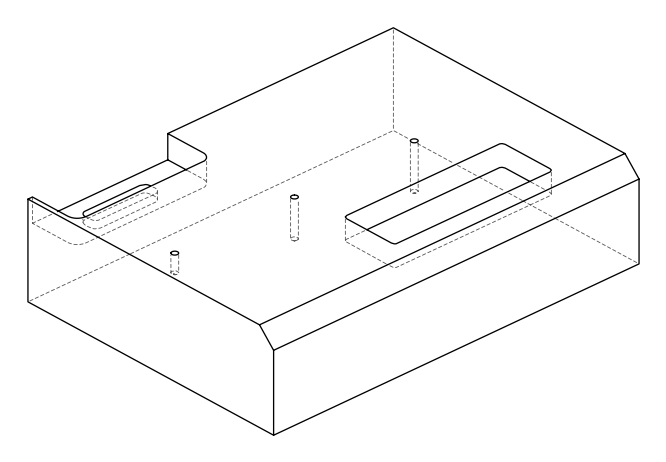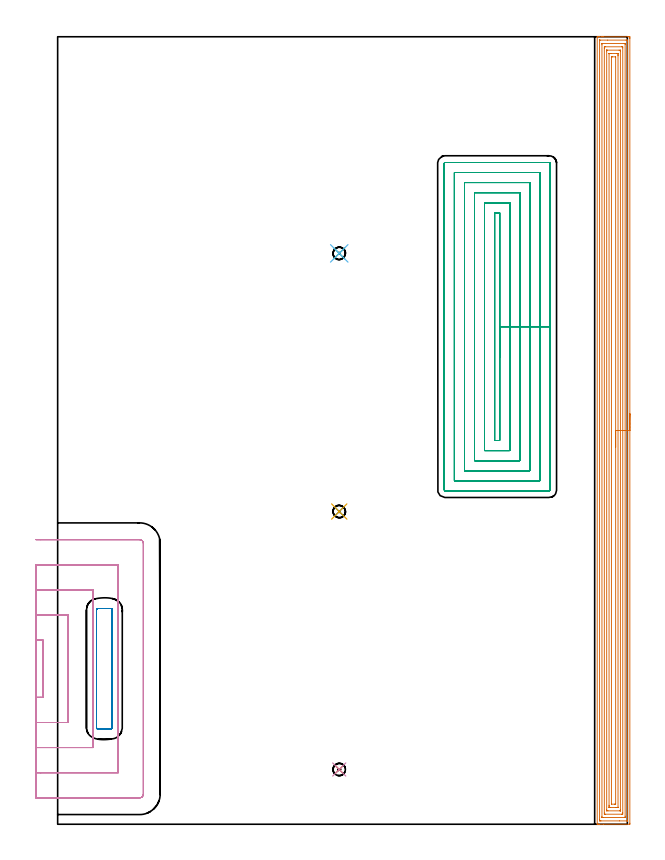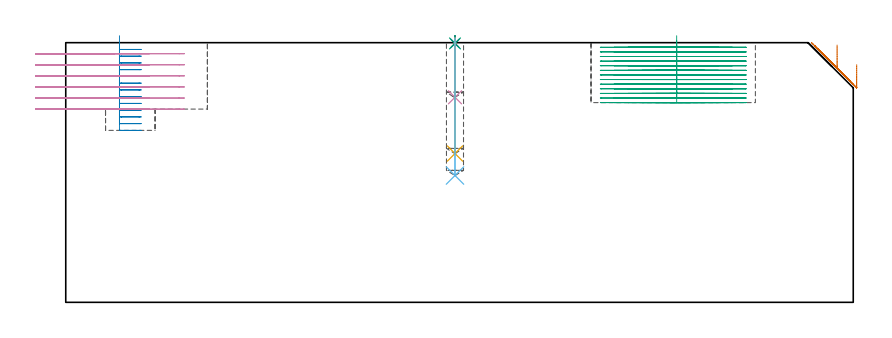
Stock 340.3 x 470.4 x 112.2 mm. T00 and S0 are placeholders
(PLAN: 10 operations, 5 tool changes, 115.9 min)
(1 SPOT_DRILL | STEP1POCKET | NXT0321_9005460120000 | 0.03 min | 0 mm3)
(2 SPOT_DRILL_1 | STEP1POCKET_1 | NXT0321_9005460120000 | 0.03 min | 0 mm3)
(3 SPOT_DRILL_2 | STEP1POCKET_2 | NXT0321_9005460120000 | 0.03 min | 0 mm3)
(4 DRILL_BLIND_HOLE_INTO_CENTER | STEP1POCKET | UGT0301_194 | 0.1 min | 942 mm3)
(5 DRILL_BLIND_HOLE_INTO_CENTER_1 | STEP1POCKET_1 | UGT0301_194 | 0.2 min | 1971 mm3)
(6 DRILL_BLIND_HOLE_INTO_CENTER_2 | STEP1POCKET_2 | UGT0301_194 | 0.24 min | 2375 mm3)
(7 AREA_MILL | FG_CHAMFER_SURFACE | UGT0205_001 | 26.72 min | 89427 mm3)
(8 MILL_RECTANGULAR_POCKET | POCKET_RECTANGULAR_STRAIGHT | NXT0201_011 | Follow Part, ap 3, ae 75% | 5.44 min | 66593 mm3)
(9 MILL_RECTANGULAR_POCKET_1 | POCKET_RECTANGULAR_STRAIGHT_1 | NXT0201_009 | Follow Part, ap 2, ae 75% | 63.96 min | 374999 mm3)
(10 MILL_SLOT | SLOT_PARTIAL_RECTANGULAR | UGT0201_136 | Follow Part, ap 5, ae 75% | 19.19 min | 253728 mm3)
(TOOL NXT0321_9005460120000 | NC Spot Drill, 142deg, 12mm, Carbide, Uncoated | D12 PA142 FL30 Z2)
(TOOL UGT0301_194 | Twist Drill 7.4 mm | D7.4 PA118 FL66 Z2)
(TOOL UGT0205_001 | Chamfer Mill 20 x 3 x 45 deg. | D20 FL50 Z2)
(TOOL NXT0201_011 | ENDMILL 12mm [2P460-1200-NA 1630] | D12 FL38 Z6)
(TOOL NXT0201_009 | ENDMILL 8mm [2P460-0800-NA 1630] | D8 FL26 Z6)
(TOOL UGT0201_136 | Carbide End Mill 20.0 | D20 FL30 Z4)
(OP 1 SPOT_DRILL)
G17 G21 G94 G90
T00 M6
G54
G17 G0 G90 X168.2 Y32.7 S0 M3
G43 Z122.2 H0
G94 G81 G98 Z111.881 F250. R115.2
G80
M5
M2
(OP 2 SPOT_DRILL_1)
G17 G21 G94 G90
T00 M6
G54
G17 G0 G90 X168.2 Y186.8 S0 M3
G43 Z122.2 H0
G94 G81 G98 Z111.881 F250. R115.2
G80
M5
M2
(OP 3 SPOT_DRILL_2)
G17 G21 G94 G90
T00 M6
G54
G17 G0 G90 X168.2 Y341. S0 M3
G43 Z122.2 H0
G94 G81 G98 Z111.881 F250. R115.2
G80
M5
M2
(OP 4 DRILL_BLIND_HOLE_INTO_CENTER)
G17 G21 G94 G90
T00 M6
G54
G17 G0 G90 X168.2 Y32.7 S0 M3
G43 Z122.2 H0
G94 G81 G98 Z88.6 F250. R114.2
G80
M5
M2
(OP 5 DRILL_BLIND_HOLE_INTO_CENTER_1)
G17 G21 G94 G90
T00 M6
G54
G17 G0 G90 X168.2 Y186.8 S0 M3
G43 Z122.2 H0
G94 G81 G98 Z64.3 F250. R114.2
G80
M5
M2
(OP 6 DRILL_BLIND_HOLE_INTO_CENTER_2)
G17 G21 G94 G90
T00 M6
G54
G17 G0 G90 X168.2 Y341. S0 M3
G43 Z122.2 H0
G94 G81 G98 Z54.8 F250. R114.2
G80
M5
M2
(OP 7 AREA_MILL)
G17 G21 G94 G90
T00 M6
G54
G17 G0 G90 X341.8 Y245.2 S1061 M3
G43 Z122.2 H0
Z102.7
G94 G1 Y245.162 Z101.828 F250.
Y245.048 Z100.963
Y244.859 Z100.112
Y244.597 Z99.28
Y244.263 Z98.474
Y243.86 Z97.7
Y243.392 Z96.964
Y242.86 Z96.272
Y242.271 Z95.629
Y241.628 Z95.04
Y240.936 Z94.508
Y240.2 Z94.04
Y239.426 Z93.637
Y238.62 Z93.303
Y237.788 Z93.041
Y236.936 Z92.852
Y236.072 Z92.738
Y235.2 Z92.7
Y0.622
X341.796 Y0.206 Z92.702
X341.792 Y0.01 Z92.706
X341.592 Y0. Z92.905
X326.041 Z108.455
X323.659 Z110.835
X322.967 Z111.533
X322.673 Z111.826
X322.314 Z112.177
X322.303 Y0.007 Z112.188
X322.3 Y0.175 Z112.2
Y470.225
X322.303 Y470.393 Z112.188
X322.314 Y470.4 Z112.177
X322.673 Z111.826
X322.967 Z111.532
X323.659 Z110.835
X324.889 Z109.608
X325.426 Z109.069
X326.041 Z108.455
X340.709 Z93.788
X341.324 Y470.395 Z93.174
X341.792 Y470.391 Z92.706
X341.795 Y470.255 Z92.703
X341.799 Y469.778 Z92.701
X341.8 Y469.296 Z92.7
Y235.2
X340.386 Z94.114
X340.385 Y2.095 Z94.115
X340.384 Y2.043 Z94.116
X340.382 Y2.018 Z94.118
X340.38 Y2.012 Z94.12
X340.366 Y2.01 Z94.134
X339.96 Y2.001 Z94.54
X335.546 Y2. Z98.954
X324.543 Y2.001 Z109.957
X324.061 Y2.003 Z110.439
X323.828 Y2.01 Z110.672
X323.721 Y2.023 Z110.779
X323.715 Y2.353 Z110.785
Y2.409
Y468.305
X323.716 Y468.357 Z110.784
X323.718 Y468.382 Z110.782
X323.72 Y468.388 Z110.78
X323.735 Y468.39 Z110.765
X324.14 Y468.398 Z110.36
X328.554 Y468.4 Z105.946
X339.557 Y468.399 Z94.943
X340.039 Y468.397 Z94.461
X340.272 Y468.39 Z94.228
X340.379 Y468.377 Z94.121
X340.385 Y468.047 Z94.115
Y467.991
X340.386 Y235.2 Z94.114
X338.972 Z95.528
X338.971 Y4.79 Z95.529
X338.969 Y4.196 Z95.531
X338.966 Y4.047 Z95.534
X338.965 Y4.017 Z95.535
X338.932 Y4.01 Z95.568
X338.865 Y4.003 Z95.635
X338.674 Y4.001 Z95.826
X325.619 Z108.881
X325.426 Y4.005 Z109.074
X325.232 Y4.01 Z109.268
X325.135 Y4.025 Z109.365
X325.132 Y4.096 Z109.368
X325.131 Y4.196 Z109.369
X325.129 Y4.497 Z109.371
Y465.611
X325.131 Y466.204 Z109.369
X325.134 Y466.353 Z109.366
X325.135 Y466.383 Z109.365
X325.168 Y466.39 Z109.332
X325.235 Y466.397 Z109.265
X325.426 Y466.399 Z109.074
X338.481 Z96.019
X338.674 Y466.395 Z95.826
X338.868 Y466.39 Z95.632
X338.965 Y466.375 Z95.535
X338.968 Y466.303 Z95.532
X338.97 Y466.204 Z95.53
X338.971 Y465.903 Z95.529
X338.972 Y235.2 Z95.528
X337.557 Z96.943
Y6.877
X337.554 Y6.223 Z96.946
X337.55 Y6.011 Z96.95
X337.341 Y6.006 Z97.159
X336.908 Y6. Z97.592
X327.176 Z107.324
X326.756 Y6.005 Z107.744
X326.553 Y6.01 Z107.947
X326.549 Y6.127 Z107.951
X326.543 Y6.64 Z107.957
Y463.523
X326.546 Y464.177 Z107.954
X326.55 Y464.389 Z107.95
X326.759 Y464.394 Z107.741
X327.192 Y464.4 Z107.308
X336.924 Z97.576
X337.344 Y464.395 Z97.156
X337.547 Y464.39 Z96.953
X337.551 Y464.273 Z96.949
X337.557 Y463.76 Z96.943
Y235.2
X336.143 Z98.357
Y8.425
X336.14 Y8.185 Z98.36
X336.136 Y8.026 Z98.364
X336.132 Y8.008 Z98.368
X336.126 Y8.005 Z98.374
X336.107 Y8.002 Z98.393
X336.025 Y8. Z98.475
X335.798 Z98.702
X328.732 Z105.768
X328.076 Y8.007 Z106.424
X327.983 Y8.01 Z106.517
X327.964 Y8.023 Z106.536
X327.961 Y8.144 Z106.539
X327.958 Y8.304 Z106.542
X327.957 Y8.785 Z106.543
Y461.976
X327.96 Y462.216 Z106.54
X327.964 Y462.374 Z106.536
X327.968 Y462.392 Z106.532
X327.974 Y462.395 Z106.526
X327.993 Y462.398 Z106.507
X328.076 Y462.4 Z106.424
X328.302 Z106.198
X335.368 Z99.132
X336.025 Y462.393 Z98.475
X336.117 Y462.39 Z98.383
X336.136 Y462.377 Z98.364
X336.14 Y462.256 Z98.36
X336.142 Y462.096 Z98.358
X336.143 Y461.855 Z98.357
Y461.735
Y235.2
X334.729 Z99.771
X334.728 Y10.214 Z99.772
X334.727 Y10.095 Z99.773
X334.724 Y10.036 Z99.776
X334.722 Y10.014 Z99.778
X334.697 Y10.008 Z99.803
X334.258 Y10.003 Z100.242
X333.821 Y10. Z100.679
X333.375 Z101.125
X330.289 Z104.212
X329.842 Y10.001 Z104.658
X329.401 Y10.004 Z105.099
X329.379 Y10.01 Z105.121
X329.376 Y10.029 Z105.124
X329.373 Y10.452 Z105.127
X329.371 Y10.928 Z105.129
Y11.345
X329.372 Y460.186 Z105.128
X329.373 Y460.305 Z105.127
X329.376 Y460.364 Z105.124
X329.378 Y460.386 Z105.122
X329.403 Y460.392 Z105.097
X329.842 Y460.397 Z104.658
X330.279 Y460.4 Z104.221
X330.725 Z103.775
X333.812 Z100.688
X334.258 Y460.399 Z100.242
X334.699 Y460.396 Z99.801
X334.721 Y460.39 Z99.779
X334.724 Y460.371 Z99.776
X334.727 Y459.948 Z99.773
X334.729 Y459.472 Z99.771
Y459.054
Y235.2
X333.315 Z101.185
X333.314 Y12.239 Z101.186
X333.31 Y12.032 Z101.19
X333.309 Y12.014 Z101.191
X333.248 Y12.009 Z101.252
X333.122 Y12.003 Z101.378
X332.964 Y12.001 Z101.536
X332.728 Y12. Z101.772
X330.961 Z103.539
X330.856 Y12.001 Z103.644
X330.829 Y12.004 Z103.671
X330.804 Y12.01 Z103.696
X330.792 Y12.019 Z103.708
X330.79 Y12.046 Z103.71
X330.786 Y12.178 Z103.714
Y458.161
X330.79 Y458.368 Z103.71
X330.791 Y458.386 Z103.709
X330.853 Y458.391 Z103.647
X330.978 Y458.397 Z103.522
X331.136 Y458.399 Z103.364
X331.372 Y458.4 Z103.128
X333.244 Y458.399 Z101.256
X333.271 Y458.396 Z101.229
X333.296 Y458.39 Z101.204
X333.308 Y458.381 Z101.192
X333.31 Y458.354 Z101.19
X333.314 Y458.222 Z101.186
X333.315 Y235.2 Z101.185
Y234.328 Z101.223
Y233.464 Z101.337
Y232.612 Z101.526
Y231.78 Z101.788
Y230.974 Z102.122
Y230.2 Z102.525
Y229.464 Z102.994
Y228.772 Z103.525
Y228.129 Z104.114
Y227.54 Z104.757
Y227.008 Z105.449
Y226.54 Z106.185
Y226.137 Z106.959
Y225.803 Z107.765
Y225.541 Z108.597
Y225.352 Z109.449
Y225.238 Z110.314
Y225.2 Z111.185
G0 Z122.2
M5
M2
(OP 8 MILL_RECTANGULAR_POCKET)
G17 G21 G94 G90
T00 M6
G54
G17 G0 G90 X23.2 Y114.976 S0 M3
G43 Z122.2 H1
Z115.2
G94 G1 Y92.9 Z109.285 F250.
Y57.8 F500.
G3 X24.1 Y56.9 R0.9
G1 X31.7
G3 X32.6 Y57.8 R0.9
G1 Y128.
G3 X31.7 Y128.9 R0.9
G1 X24.1
G3 X23.2 Y128. R0.9
G1 Y92.9
Y91.9
G0 Y114.976 Z112.285
G1 Y92.9 Z106.369 F250.
Y57.8 F500.
G3 X24.1 Y56.9 R0.9
G1 X31.7
G3 X32.6 Y57.8 R0.9
G1 Y128.
G3 X31.7 Y128.9 R0.9
G1 X24.1
G3 X23.2 Y128. R0.9
G1 Y92.9
Y91.9
G0 Y114.976 Z109.369
G1 Y92.9 Z103.454 F250.
Y57.8 F500.
G3 X24.1 Y56.9 R0.9
G1 X31.7
G3 X32.6 Y57.8 R0.9
G1 Y128.
G3 X31.7 Y128.9 R0.9
G1 X24.1
G3 X23.2 Y128. R0.9
G1 Y92.9
Y91.9
G0 Y114.976 Z106.454
G1 Y92.9 Z100.538 F250.
Y57.8 F500.
G3 X24.1 Y56.9 R0.9
G1 X31.7
G3 X32.6 Y57.8 R0.9
G1 Y128.
G3 X31.7 Y128.9 R0.9
G1 X24.1
G3 X23.2 Y128. R0.9
G1 Y92.9
Y91.9
G0 Y114.976 Z103.538
G1 Y92.9 Z97.623 F250.
Y57.8 F500.
G3 X24.1 Y56.9 R0.9
G1 X31.7
G3 X32.6 Y57.8 R0.9
G1 Y128.
G3 X31.7 Y128.9 R0.9
G1 X24.1
G3 X23.2 Y128. R0.9
G1 Y92.9
Y91.9
G0 Y114.976 Z100.623
G1 Y92.9 Z94.708 F250.
Y57.8 F500.
G3 X24.1 Y56.9 R0.9
G1 X31.7
G3 X32.6 Y57.8 R0.9
G1 Y128.
G3 X31.7 Y128.9 R0.9
G1 X24.1
G3 X23.2 Y128. R0.9
G1 Y92.9
Y91.9
G0 Y114.976 Z97.708
G1 Y92.9 Z91.792 F250.
Y57.8 F500.
G3 X24.1 Y56.9 R0.9
G1 X31.7
G3 X32.6 Y57.8 R0.9
G1 Y128.
G3 X31.7 Y128.9 R0.9
G1 X24.1
G3 X23.2 Y128. R0.9
G1 Y92.9
Y91.9
G0 Y114.976 Z94.792
G1 Y92.9 Z88.877 F250.
Y57.8 F500.
G3 X24.1 Y56.9 R0.9
G1 X31.7
G3 X32.6 Y57.8 R0.9
G1 Y128.
G3 X31.7 Y128.9 R0.9
G1 X24.1
G3 X23.2 Y128. R0.9
G1 Y92.9
Y91.9
G0 Y114.976 Z91.877
G1 Y92.9 Z85.962 F250.
Y57.8 F500.
G3 X24.1 Y56.9 R0.9
G1 X31.7
G3 X32.6 Y57.8 R0.9
G1 Y128.
G3 X31.7 Y128.9 R0.9
G1 X24.1
G3 X23.2 Y128. R0.9
G1 Y92.9
Y91.9
G0 Y114.976 Z88.962
G1 Y92.9 Z83.046 F250.
Y57.8 F500.
G3 X24.1 Y56.9 R0.9
G1 X31.7
G3 X32.6 Y57.8 R0.9
G1 Y128.
G3 X31.7 Y128.9 R0.9
G1 X24.1
G3 X23.2 Y128. R0.9
G1 Y92.9
Y91.9
G0 Y114.976 Z86.046
G1 Y92.9 Z80.131 F250.
Y57.8 F500.
G3 X24.1 Y56.9 R0.9
G1 X31.7
G3 X32.6 Y57.8 R0.9
G1 Y128.
G3 X31.7 Y128.9 R0.9
G1 X24.1
G3 X23.2 Y128. R0.9
G1 Y92.9
Y91.9
G0 Y114.976 Z83.131
G1 Y92.9 Z77.215 F250.
Y57.8 F500.
G3 X24.1 Y56.9 R0.9
G1 X31.7
G3 X32.6 Y57.8 R0.9
G1 Y128.
G3 X31.7 Y128.9 R0.9
G1 X24.1
G3 X23.2 Y128. R0.9
G1 Y92.9
Y91.9
G0 Y114.976 Z80.215
G1 Y92.9 Z74.3 F250.
Y57.8 F500.
G3 X24.1 Y56.9 R0.9
G1 X31.7
G3 X32.6 Y57.8 R0.9
G1 Y128.
G3 X31.7 Y128.9 R0.9
G1 X24.1
G3 X23.2 Y128. R0.9
G1 Y92.9
Y91.9
G0 Z122.2
M5
M2
(OP 9 MILL_RECTANGULAR_POCKET_1)
G17 G21 G94 G90
T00 M6
G54
G17 G0 G90 X264. Y278.618 S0 M3
G43 Z122.2 H1
Z115.2
G94 G1 Y297.25 Z110.208 F250.
Y365.3 F500.
X261.
Y229.2
X264.
Y297.25
X270.
Y371.3
X255.
Y223.2
X270.
Y297.25
X276.
Y377.3
X249.
Y217.2
X276.
Y297.25
X282.
Y383.3
X243.
Y211.2
X282.
Y297.25
X288.
Y389.3
X237.
Y205.2
X288.
Y297.25
X294.
Y394.9
G3 X293.6 Y395.3 R0.4
G1 X231.4
G3 X231. Y394.9 R0.4
G1 Y199.6
G3 X231.4 Y199.2 R0.4
G1 X293.6
G3 X294. Y199.6 R0.4
G1 Y297.25
Y298.25
G0 X264. Y278.618 Z113.208
G1 Y297.25 Z108.215 F250.
Y365.3 F500.
X261.
Y229.2
X264.
Y297.25
X270.
Y371.3
X255.
Y223.2
X270.
Y297.25
X276.
Y377.3
X249.
Y217.2
X276.
Y297.25
X282.
Y383.3
X243.
Y211.2
X282.
Y297.25
X288.
Y389.3
X237.
Y205.2
X288.
Y297.25
X294.
Y394.9
G3 X293.6 Y395.3 R0.4
G1 X231.4
G3 X231. Y394.9 R0.4
G1 Y199.6
G3 X231.4 Y199.2 R0.4
G1 X293.6
G3 X294. Y199.6 R0.4
G1 Y297.25
Y298.25
G0 X264. Y278.618 Z111.215
G1 Y297.25 Z106.223 F250.
Y365.3 F500.
X261.
Y229.2
X264.
Y297.25
X270.
Y371.3
X255.
Y223.2
X270.
Y297.25
X276.
Y377.3
X249.
Y217.2
X276.
Y297.25
X282.
Y383.3
X243.
Y211.2
X282.
Y297.25
X288.
Y389.3
X237.
Y205.2
X288.
Y297.25
X294.
Y394.9
G3 X293.6 Y395.3 R0.4
G1 X231.4
G3 X231. Y394.9 R0.4
G1 Y199.6
G3 X231.4 Y199.2 R0.4
G1 X293.6
G3 X294. Y199.6 R0.4
G1 Y297.25
Y298.25
G0 X264. Y278.618 Z109.223
G1 Y297.25 Z104.231 F250.
Y365.3 F500.
X261.
Y229.2
X264.
Y297.25
X270.
Y371.3
X255.
Y223.2
X270.
Y297.25
X276.
Y377.3
X249.
Y217.2
X276.
Y297.25
X282.
Y383.3
X243.
Y211.2
X282.
Y297.25
X288.
Y389.3
X237.
Y205.2
X288.
Y297.25
X294.
Y394.9
G3 X293.6 Y395.3 R0.4
G1 X231.4
G3 X231. Y394.9 R0.4
G1 Y199.6
G3 X231.4 Y199.2 R0.4
G1 X293.6
G3 X294. Y199.6 R0.4
G1 Y297.25
Y298.25
G0 X264. Y278.618 Z107.231
G1 Y297.25 Z102.238 F250.
Y365.3 F500.
X261.
Y229.2
X264.
Y297.25
X270.
Y371.3
X255.
Y223.2
X270.
Y297.25
X276.
Y377.3
X249.
Y217.2
X276.
Y297.25
X282.
Y383.3
X243.
Y211.2
X282.
Y297.25
X288.
Y389.3
X237.
Y205.2
X288.
Y297.25
X294.
Y394.9
G3 X293.6 Y395.3 R0.4
G1 X231.4
G3 X231. Y394.9 R0.4
G1 Y199.6
G3 X231.4 Y199.2 R0.4
G1 X293.6
G3 X294. Y199.6 R0.4
G1 Y297.25
Y298.25
G0 X264. Y278.618 Z105.238
G1 Y297.25 Z100.246 F250.
Y365.3 F500.
X261.
Y229.2
X264.
Y297.25
X270.
Y371.3
X255.
Y223.2
X270.
Y297.25
X276.
Y377.3
X249.
Y217.2
X276.
Y297.25
X282.
Y383.3
X243.
Y211.2
X282.
Y297.25
X288.
Y389.3
X237.
Y205.2
X288.
Y297.25
X294.
Y394.9
G3 X293.6 Y395.3 R0.4
G1 X231.4
G3 X231. Y394.9 R0.4
G1 Y199.6
G3 X231.4 Y199.2 R0.4
G1 X293.6
G3 X294. Y199.6 R0.4
G1 Y297.25
Y298.25
G0 X264. Y278.618 Z103.246
G1 Y297.25 Z98.254 F250.
Y365.3 F500.
X261.
Y229.2
X264.
Y297.25
X270.
Y371.3
X255.
Y223.2
X270.
Y297.25
X276.
Y377.3
X249.
Y217.2
X276.
Y297.25
X282.
Y383.3
X243.
Y211.2
X282.
Y297.25
X288.
Y389.3
X237.
Y205.2
X288.
Y297.25
X294.
Y394.9
G3 X293.6 Y395.3 R0.4
G1 X231.4
G3 X231. Y394.9 R0.4
G1 Y199.6
G3 X231.4 Y199.2 R0.4
G1 X293.6
G3 X294. Y199.6 R0.4
G1 Y297.25
Y298.25
G0 X264. Y278.618 Z101.254
G1 Y297.25 Z96.261 F250.
Y365.3 F500.
X261.
Y229.2
X264.
Y297.25
X270.
Y371.3
X255.
Y223.2
X270.
Y297.25
X276.
Y377.3
X249.
Y217.2
X276.
Y297.25
X282.
Y383.3
X243.
Y211.2
X282.
Y297.25
X288.
Y389.3
X237.
Y205.2
X288.
Y297.25
X294.
Y394.9
G3 X293.6 Y395.3 R0.4
G1 X231.4
G3 X231. Y394.9 R0.4
G1 Y199.6
G3 X231.4 Y199.2 R0.4
G1 X293.6
G3 X294. Y199.6 R0.4
G1 Y297.25
Y298.25
G0 X264. Y278.618 Z99.261
G1 Y297.25 Z94.269 F250.
Y365.3 F500.
X261.
Y229.2
X264.
Y297.25
X270.
Y371.3
X255.
Y223.2
X270.
Y297.25
X276.
Y377.3
X249.
Y217.2
X276.
Y297.25
X282.
Y383.3
X243.
Y211.2
X282.
Y297.25
X288.
Y389.3
X237.
Y205.2
X288.
Y297.25
X294.
Y394.9
G3 X293.6 Y395.3 R0.4
G1 X231.4
G3 X231. Y394.9 R0.4
G1 Y199.6
G3 X231.4 Y199.2 R0.4
G1 X293.6
G3 X294. Y199.6 R0.4
G1 Y297.25
Y298.25
G0 X264. Y278.618 Z97.269
G1 Y297.25 Z92.277 F250.
Y365.3 F500.
X261.
Y229.2
X264.
Y297.25
X270.
Y371.3
X255.
Y223.2
X270.
Y297.25
X276.
Y377.3
X249.
Y217.2
X276.
Y297.25
X282.
Y383.3
X243.
Y211.2
X282.
Y297.25
X288.
Y389.3
X237.
Y205.2
X288.
Y297.25
X294.
Y394.9
G3 X293.6 Y395.3 R0.4
G1 X231.4
G3 X231. Y394.9 R0.4
G1 Y199.6
G3 X231.4 Y199.2 R0.4
G1 X293.6
G3 X294. Y199.6 R0.4
G1 Y297.25
Y298.25
G0 X264. Y278.618 Z95.277
G1 Y297.25 Z90.285 F250.
Y365.3 F500.
X261.
Y229.2
X264.
Y297.25
X270.
Y371.3
X255.
Y223.2
X270.
Y297.25
X276.
Y377.3
X249.
Y217.2
X276.
Y297.25
X282.
Y383.3
X243.
Y211.2
X282.
Y297.25
X288.
Y389.3
X237.
Y205.2
X288.
Y297.25
X294.
Y394.9
G3 X293.6 Y395.3 R0.4
G1 X231.4
G3 X231. Y394.9 R0.4
G1 Y199.6
G3 X231.4 Y199.2 R0.4
G1 X293.6
G3 X294. Y199.6 R0.4
G1 Y297.25
Y298.25
G0 X264. Y278.618 Z93.285
G1 Y297.25 Z88.292 F250.
Y365.3 F500.
X261.
Y229.2
X264.
Y297.25
X270.
Y371.3
X255.
Y223.2
X270.
Y297.25
X276.
Y377.3
X249.
Y217.2
X276.
Y297.25
X282.
Y383.3
X243.
Y211.2
X282.
Y297.25
X288.
Y389.3
X237.
Y205.2
X288.
Y297.25
X294.
Y394.9
G3 X293.6 Y395.3 R0.4
G1 X231.4
G3 X231. Y394.9 R0.4
G1 Y199.6
G3 X231.4 Y199.2 R0.4
G1 X293.6
G3 X294. Y199.6 R0.4
G1 Y297.25
Y298.25
G0 X264. Y278.618 Z91.292
G1 Y297.25 Z86.3 F250.
Y365.3 F500.
X261.
Y229.2
X264.
Y297.25
X270.
Y371.3
X255.
Y223.2
X270.
Y297.25
X276.
Y377.3
X249.
Y217.2
X276.
Y297.25
X282.
Y383.3
X243.
Y211.2
X282.
Y297.25
X288.
Y389.3
X237.
Y205.2
X288.
Y297.25
X294.
Y394.9
G3 X293.6 Y395.3 R0.4
G1 X231.4
G3 X231. Y394.9 R0.4
G1 Y199.6
G3 X231.4 Y199.2 R0.4
G1 X293.6
G3 X294. Y199.6 R0.4
G1 Y297.25
Y298.25
G0 Z122.2
M5
M2
(OP 10 MILL_SLOT)
G17 G21 G94 G90
T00 M6
G54
G17 G0 G90 X-13. Y75.8 S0 M3
G43 Z122.2 H0
Z107.417
G94 G1 X-10. F250.
X-8.8 F500.
Y110.
X-10.
X-13. F250.
Y60.8
X-10.
X6.2 F500.
Y125.
X-10.
X-13. F250.
Y45.8
X-10.
X21.2 F500.
Y140.
X-10.
X-13. F250.
Y30.8
X-10.
X36.2 F500.
Y155.
X-10.
X-13. F250.
Y15.8
X-10.
X49. F500.
G3 X51.2 Y18. R2.2
G1 Y167.8
G3 X49. Y170. R2.2
G1 X-10.
X-13. F250.
G0 Y75.8 Z102.633
G1 X-10.
X-8.8 F500.
Y110.
X-10.
X-13. F250.
Y60.8
X-10.
X6.2 F500.
Y125.
X-10.
X-13. F250.
Y45.8
X-10.
X21.2 F500.
Y140.
X-10.
X-13. F250.
Y30.8
X-10.
X36.2 F500.
Y155.
X-10.
X-13. F250.
Y15.8
X-10.
X49. F500.
G3 X51.2 Y18. R2.2
G1 Y167.8
G3 X49. Y170. R2.2
G1 X-10.
X-13. F250.
G0 Y75.8 Z97.85
G1 X-10.
X-8.8 F500.
Y110.
X-10.
X-13. F250.
Y60.8
X-10.
X6.2 F500.
Y125.
X-10.
X-13. F250.
Y45.8
X-10.
X21.2 F500.
Y140.
X-10.
X-13. F250.
Y30.8
X-10.
X36.2 F500.
Y155.
X-10.
X-13. F250.
Y15.8
X-10.
X49. F500.
G3 X51.2 Y18. R2.2
G1 Y167.8
G3 X49. Y170. R2.2
G1 X-10.
X-13. F250.
G0 Y75.8 Z93.067
G1 X-10.
X-8.8 F500.
Y110.
X-10.
X-13. F250.
Y60.8
X-10.
X6.2 F500.
Y125.
X-10.
X-13. F250.
Y45.8
X-10.
X21.2 F500.
Y140.
X-10.
X-13. F250.
Y30.8
X-10.
X36.2 F500.
Y155.
X-10.
X-13. F250.
Y15.8
X-10.
X49. F500.
G3 X51.2 Y18. R2.2
G1 Y167.8
G3 X49. Y170. R2.2
G1 X-10.
X-13. F250.
G0 Y75.8 Z88.283
G1 X-10.
X-8.8 F500.
Y110.
X-10.
X-13. F250.
Y60.8
X-10.
X6.2 F500.
Y125.
X-10.
X-13. F250.
Y45.8
X-10.
X21.2 F500.
Y140.
X-10.
X-13. F250.
Y30.8
X-10.
X36.2 F500.
Y155.
X-10.
X-13. F250.
Y15.8
X-10.
X49. F500.
G3 X51.2 Y18. R2.2
G1 Y167.8
G3 X49. Y170. R2.2
G1 X-10.
X-13. F250.
G0 Y75.8 Z83.5
G1 X-10.
X-8.8 F500.
Y110.
X-10.
X-13. F250.
Y60.8
X-10.
X6.2 F500.
Y125.
X-10.
X-13. F250.
Y45.8
X-10.
X21.2 F500.
Y140.
X-10.
X-13. F250.
Y30.8
X-10.
X36.2 F500.
Y155.
X-10.
X-13. F250.
Y15.8
X-10.
X49. F500.
G3 X51.2 Y18. R2.2
G1 Y167.8
G3 X49. Y170. R2.2
G1 X-10.
X-13. F250.
G0 Z122.2
M5
M2
